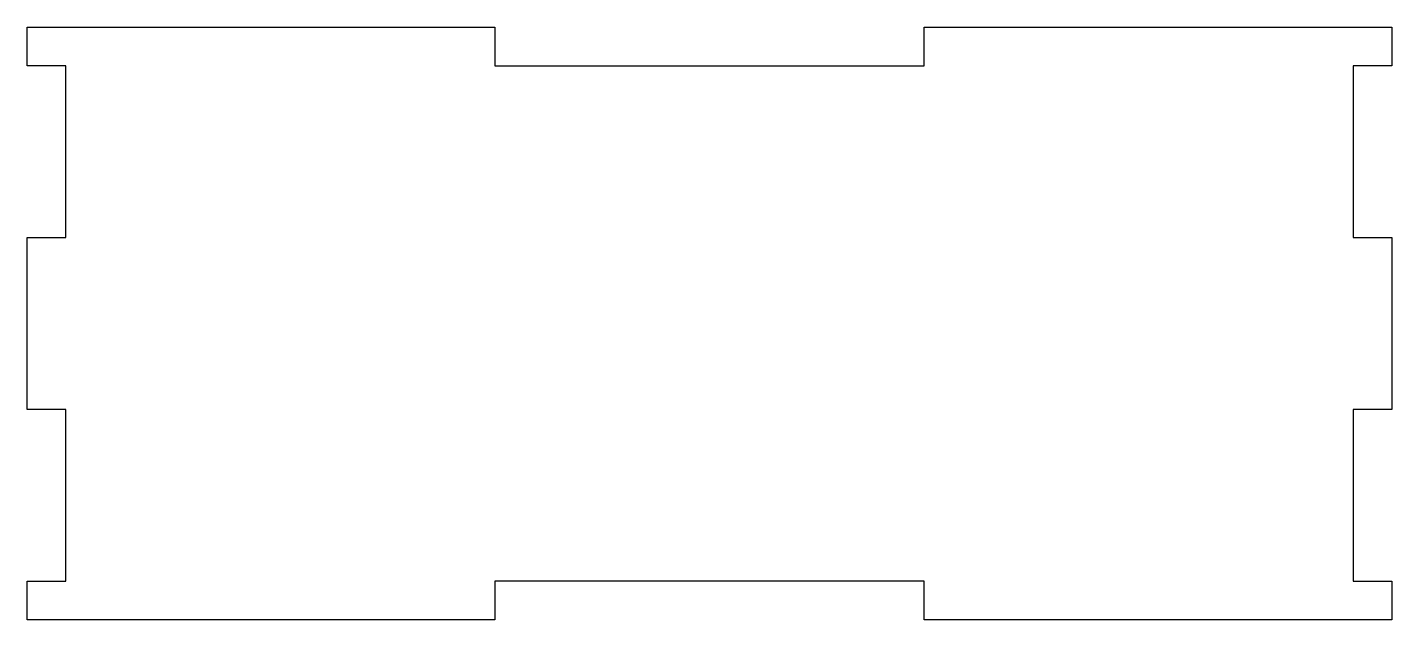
# Model space of a CAD drawing. Header units: millimetres. Extents: x -53 to 53, y -43 to 3.
import ezdxf

# ---------------------------------------------------------------- set-up
doc = ezdxf.new("R2010")
doc.units = ezdxf.units.MM
doc.layers.get('0').update_dxf_attribs({"linetype": 'CONTINUOUS'})

msp = doc.modelspace()

# ---------------------------------------------------------------- linework, layer by layer
msp.add_lwpolyline([(16.32, -40), (-17.02, -40), (-17.02, -43), (-53.35, -43), (-53.35, -40), (-50.35, -40), (-50.35, -26.67), (-53.35, -26.67), (-53.35, -13.33), (-50.35, -13.33), (-50.35, 0), (-53.35, 0), (-53.35, 3), (-17.02, 3), (-17.02, 0), (16.32, 0), (16.32, 3), (52.65, 3), (52.65, 0), (49.65, 0), (49.65, -13.33), (52.65, -13.33), (52.65, -26.67), (49.65, -26.67), (49.65, -40), (52.65, -40), (52.65, -43), (16.32, -43)], close=True)

doc.saveas('drawing.dxf')
